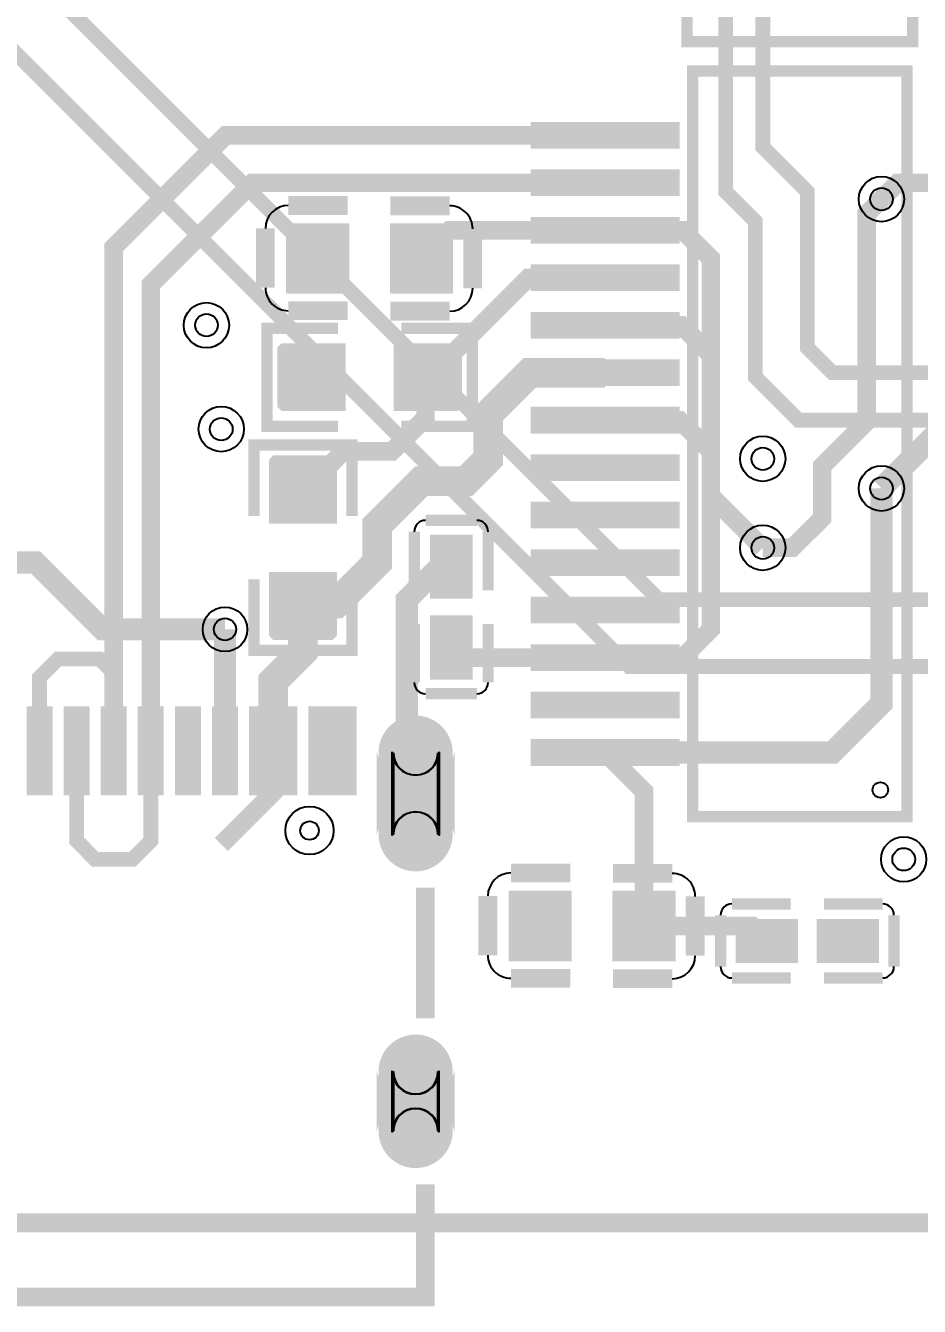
# Model space of a CAD drawing. Header units: millimetres. Extents: x -0.1 to 60.1, y -1.1 to 40.1.
# Drawn here: x 14.06 to 26.11, y -1.13 to 16.14 of the extents above; entities that cross this region are included whole.
import ezdxf

# ---------------------------------------------------------------- set-up
doc = ezdxf.new("R2010")
doc.units = ezdxf.units.MM
for name, color, linetype, true_color in [('BoardOutLine', 7, 'Continuous', 0xff00ff), ('BottomLayer', 7, 'Continuous', 0x0000ff), ('BottomSolderMaskLayer', 7, 'Continuous', 0xaa00ff), ('Document', 7, 'Continuous', 0xffffff), ('Hole', 7, 'Continuous', 0x222222), ('Multi-Layer', 7, 'Continuous', 0xc0c0c0), ('TopLayer', 7, 'Continuous', 0xff0000), ('TopPasteMaskLayer', 7, 'Continuous', 0x808080), ('TopSilkLayer', 7, 'Continuous', 0xffcc00), ('TopSolderMaskLayer', 7, 'Continuous', 0x800080)]:
    doc.layers.add(name, color=color, linetype=linetype, true_color=true_color)

msp = doc.modelspace()

# ---------------------------------------------------------------- hatches: boundary and pattern name
at = {"layer": 'BottomSolderMaskLayer'}
for points in [[(19.845415290830545, 6.350655563215923, -0.7853981633974483), (18.794615189230342, 6.350655563215923), (18.794615189230342, 5.224045986187093, -0.7853981633974483), (19.845415290830545, 5.224045986187093)], [(19.845415290830545, 2.0487793864474497, -0.7853981633974483), (18.794615189230342, 2.0487793864474497), (18.794615189230342, 1.2262015635142234, -0.7853981633974483), (19.845415290830545, 1.2262015635142234)]]:
    msp.add_hatch(color=256, dxfattribs=at).paths.add_polyline_path(points)
at = {"layer": 'Multi-Layer'}
for points in [[(19.820015240030443, 6.3373507747015765, -0.7853981633974483), (18.820015240030443, 6.3373507747015765), (18.820015240030443, 5.23735077470144, -0.7853981633974483), (19.820015240030443, 5.23735077470144)], [(19.820015240030443, 2.037490474980814, -0.7853981633974483), (18.820015240030443, 2.037490474980814), (18.820015240030443, 1.2374904749808593, -0.7853981633974483), (19.820015240030443, 1.2374904749808593)]]:
    msp.add_hatch(color=256, dxfattribs=at).paths.add_polyline_path(points)
at = {"layer": 'TopLayer'}
for points in [[(21.000025400050845, 14.485344170688222), (21.000025400050845, 14.835356870713667), (22.75100330200644, 14.835356870713667), (22.75100330200644, 14.485344170688222)], [(21.000025400050845, 13.845262890525646), (21.000025400050845, 14.195275590551091), (22.75100330200644, 14.195275590551091), (22.75100330200644, 13.845262890525646)], [(21.000025400050845, 13.205435610871177), (21.000025400050845, 13.555448310896622), (22.75100330200644, 13.555448310896622), (22.75100330200644, 13.205435610871177)], [(17.599745999491915, 13.449707899415671), (18.39974599949187, 13.449707899415671), (18.39974599949187, 12.549682499364962), (17.599745999491915, 12.549682499364962)], [(18.999745999492006, 13.449707899415671), (19.79974599949196, 13.449707899415671), (19.79974599949196, 12.549682499364962), (18.999745999492006, 12.549682499364962)], [(21.000025400050845, 12.565354330708601), (21.000025400050845, 12.915367030734046), (22.75100330200644, 12.915367030734046), (22.75100330200644, 12.565354330708601)], [(21.000025400050845, 11.925273050546025), (21.000025400050845, 12.27528575057147), (22.75100330200644, 12.27528575057147), (22.75100330200644, 11.925273050546025)], [(18.34973329946638, 10.967487934975793), (18.34973329946638, 11.831496062992073), (17.543256286512587, 11.831496062992073), (17.543256286512587, 10.967487934975793)], [(19.04975869951727, 10.967487934975793), (19.04975869951727, 11.831496062992073), (19.856235712471516, 11.831496062992073), (19.856235712471516, 10.967487934975793)], [(21.000025400050845, 11.285445770891442), (21.000025400050845, 11.635458470916888), (22.75100330200644, 11.635458470916888), (22.75100330200644, 11.285445770891442)], [(21.000025400050845, 10.645364490728866), (21.000025400050845, 10.995377190754311), (22.75100330200644, 10.995377190754311), (22.75100330200644, 10.645364490728866)], [(17.36858013716028, 9.450800101600066), (18.232588265176446, 9.450800101600066), (18.232588265176446, 10.257277114554086), (17.36858013716028, 10.257277114554086)], [(21.000025400050845, 10.00528321056629), (21.000025400050845, 10.355295910591735), (22.75100330200644, 10.355295910591735), (22.75100330200644, 10.00528321056629)], [(21.000025400050845, 9.365201930403828), (21.000025400050845, 9.715214630429273), (22.75100330200644, 9.715214630429273), (22.75100330200644, 9.365201930403828)], [(19.529565659131322, 8.450698501396914), (20.069570739141454, 8.450698501396914), (20.069570739141454, 9.24079248158489), (19.529565659131322, 9.24079248158489)], [(21.000025400050845, 8.725374650749245), (21.000025400050845, 9.075387350774577), (22.75100330200644, 9.075387350774577), (22.75100330200644, 8.725374650749245)], [(17.36858013716028, 8.750774701549403), (18.232588265176446, 8.750774701549403), (18.232588265176446, 7.944297688595384), (17.36858013716028, 7.944297688595384)], [(21.000025400050845, 8.085293370586669), (21.000025400050845, 8.435306070612), (22.75100330200644, 8.435306070612), (22.75100330200644, 8.085293370586669)], [(19.529565659131322, 8.150673101346229), (20.069570739141454, 8.150673101346229), (20.069570739141454, 7.360579121158253), (19.529565659131322, 7.360579121158253)], [(21.000025400050845, 7.4452120904242065), (21.000025400050845, 7.795224790449538), (22.75100330200644, 7.795224790449538), (22.75100330200644, 7.4452120904242065)], [(21.000025400050845, 6.80538481076951), (21.000025400050845, 7.1553975107949555), (22.75100330200644, 7.1553975107949555), (22.75100330200644, 6.80538481076951)], [(14.099949199898447, 6.937490474980905), (14.399974599949246, 6.937490474980905), (14.399974599949246, 5.787477774955505), (14.099949199898447, 5.787477774955505)], [(14.599949199898447, 6.937490474980905), (14.899974599949246, 6.937490474980905), (14.899974599949246, 5.787477774955505), (14.599949199898447, 5.787477774955505)], [(15.099949199898447, 6.937490474980905), (15.399974599949246, 6.937490474980905), (15.399974599949246, 5.787477774955505), (15.099949199898447, 5.787477774955505)], [(15.599949199898447, 6.937490474980905), (15.899974599949246, 6.937490474980905), (15.899974599949246, 5.787477774955505), (15.599949199898447, 5.787477774955505)], [(16.09994919989822, 6.937490474980905), (16.39997459994902, 6.937490474980905), (16.39997459994902, 5.787477774955505), (16.09994919989822, 5.787477774955505)], [(16.59994919989822, 6.937490474980905), (16.89997459994902, 6.937490474980905), (16.89997459994902, 5.787477774955505), (16.59994919989822, 5.787477774955505)], [(17.099974599949064, 6.937490474980905), (17.6999745999492, 6.937490474980905), (17.6999745999492, 5.787477774955505), (17.099974599949064, 5.787477774955505)], [(17.89997459994902, 6.937490474980905), (18.499974599949155, 6.937490474980905), (18.499974599949155, 5.787477774955505), (17.89997459994902, 5.787477774955505)], [(21.000025400050845, 6.165303530606934), (21.000025400050845, 6.515316230632379), (22.75100330200644, 6.515316230632379), (22.75100330200644, 6.165303530606934)], [(20.59949199898415, 4.4504699009397655), (21.399491998983876, 4.4504699009397655), (21.399491998983876, 3.5504445008889434), (20.59949199898415, 3.5504445008889434)], [(21.999491998983785, 4.4504699009397655), (22.799491998983967, 4.4504699009397655), (22.799491998983967, 3.5504445008889434), (21.999491998983785, 3.5504445008889434)], [(24.450165100330196, 4.069799339598603), (24.450165100330196, 3.5297942595884706), (23.66007112014222, 3.5297942595884706), (23.66007112014222, 4.069799339598603)], [(24.750190500380995, 4.069799339598603), (24.750190500380995, 3.5297942595884706), (25.54028448056897, 3.5297942595884706), (25.54028448056897, 4.069799339598603)]]:
    msp.add_hatch(color=256, dxfattribs=at).paths.add_polyline_path(points)
at = {"layer": 'TopPasteMaskLayer'}
for points in [[(21.000025400050845, 14.485344170688222), (21.000025400050845, 14.835356870713667), (22.75100330200644, 14.835356870713667), (22.75100330200644, 14.485344170688222)], [(21.000025400050845, 13.845262890525646), (21.000025400050845, 14.195275590551091), (22.75100330200644, 14.195275590551091), (22.75100330200644, 13.845262890525646)], [(21.000025400050845, 13.205435610871177), (21.000025400050845, 13.555448310896622), (22.75100330200644, 13.555448310896622), (22.75100330200644, 13.205435610871177)], [(17.599745999491915, 13.449707899415671), (18.39974599949187, 13.449707899415671), (18.39974599949187, 12.549682499364962), (17.599745999491915, 12.549682499364962)], [(18.999745999492006, 13.449707899415671), (19.79974599949196, 13.449707899415671), (19.79974599949196, 12.549682499364962), (18.999745999492006, 12.549682499364962)], [(21.000025400050845, 12.565354330708601), (21.000025400050845, 12.915367030734046), (22.75100330200644, 12.915367030734046), (22.75100330200644, 12.565354330708601)], [(21.000025400050845, 11.925273050546025), (21.000025400050845, 12.27528575057147), (22.75100330200644, 12.27528575057147), (22.75100330200644, 11.925273050546025)], [(18.34475488950966, 11.799466598933122), (18.34475488950966, 11.571501143002251), (17.964770129540284, 11.571501143002251), (17.964770129540284, 11.241503683007295), (18.34475488950966, 11.241503683007295), (18.34475488950966, 10.999466598933054), (18.29476758953524, 10.949479298958522), (17.504775209550417, 10.949479298958522), (17.454762509525153, 10.999466598933054), (17.454762509525153, 11.799466598933122), (17.504775209550417, 11.8494792989585), (18.29476758953524, 11.8494792989585)], [(19.89476758953515, 11.8494792989585), (19.094767589535195, 11.8494792989585), (19.044754889509704, 11.799466598933122), (19.044754889509704, 11.571501143002251), (19.414757429514793, 11.571501143002251), (19.414757429514793, 11.241503683007295), (19.044754889509704, 11.241503683007295), (19.044754889509704, 10.999466598933054), (19.094767589535195, 10.949479298958522), (19.89476758953515, 10.949479298958522), (19.944754889509795, 10.999466598933054), (19.944754889509795, 11.799466598933122)], [(21.000025400050845, 11.285445770891442), (21.000025400050845, 11.635458470916888), (22.75100330200644, 11.635458470916888), (22.75100330200644, 11.285445770891442)], [(21.000025400050845, 10.645364490728866), (21.000025400050845, 10.995377190754311), (22.75100330200644, 10.995377190754311), (22.75100330200644, 10.645364490728866)], [(18.200558801117722, 9.455778511557014), (17.97259334518685, 9.455778511557014), (17.97259334518685, 9.835763271526503), (17.642595885191668, 9.835763271526503), (17.642595885191668, 9.455778511557014), (17.40055880111754, 9.455778511557014), (17.350571501142895, 9.505765811531546), (17.350571501142895, 10.29575819151637), (17.40055880111754, 10.345770891541747), (18.200558801117722, 10.345770891541747), (18.250571501142986, 10.29575819151637), (18.250571501142986, 9.505765811531546)], [(21.000025400050845, 10.00528321056629), (21.000025400050845, 10.355295910591735), (22.75100330200644, 10.355295910591735), (22.75100330200644, 10.00528321056629)], [(21.000025400050845, 9.365201930403828), (21.000025400050845, 9.715214630429273), (22.75100330200644, 9.715214630429273), (22.75100330200644, 9.365201930403828)], [(20.024561849123756, 8.500660401320715), (19.574549149098175, 8.500660401320715), (19.524561849123756, 8.550647701295361), (19.524561849123756, 9.08064516129025), (19.574549149098175, 9.13065786131574), (20.024561849123756, 9.13065786131574), (20.074549149098175, 9.08064516129025), (20.074549149098175, 8.550647701295361)], [(21.000025400050845, 8.725374650749245), (21.000025400050845, 9.075387350774577), (22.75100330200644, 9.075387350774577), (22.75100330200644, 8.725374650749245)], [(18.250571501142986, 7.905765811531637), (18.250571501142986, 8.705765811531592), (18.200558801117722, 8.755778511556969), (17.97259334518685, 8.755778511556969), (17.97259334518685, 8.38577597155188), (17.642595885191668, 8.38577597155188), (17.642595885191668, 8.755778511556969), (17.40055880111754, 8.755778511556969), (17.350571501142895, 8.705765811531592), (17.350571501142895, 7.905765811531637), (17.40055880111754, 7.855778511556991), (18.200558801117722, 7.855778511556991)], [(21.000025400050845, 8.085293370586669), (21.000025400050845, 8.435306070612), (22.75100330200644, 8.435306070612), (22.75100330200644, 8.085293370586669)], [(20.024561849123756, 7.470662941325827), (19.574549149098175, 7.470662941325827), (19.524561849123756, 7.520650241300473), (19.524561849123756, 8.050647701295247), (19.574549149098175, 8.100660401320738), (20.024561849123756, 8.100660401320738), (20.074549149098175, 8.050647701295247), (20.074549149098175, 7.520650241300473)], [(21.000025400050845, 7.4452120904242065), (21.000025400050845, 7.795224790449538), (22.75100330200644, 7.795224790449538), (22.75100330200644, 7.4452120904242065)], [(21.000025400050845, 6.80538481076951), (21.000025400050845, 7.1553975107949555), (22.75100330200644, 7.1553975107949555), (22.75100330200644, 6.80538481076951)], [(14.099949199898447, 6.937490474980905), (14.399974599949246, 6.937490474980905), (14.399974599949246, 5.787477774955505), (14.099949199898447, 5.787477774955505)], [(14.599949199898447, 6.937490474980905), (14.899974599949246, 6.937490474980905), (14.899974599949246, 5.787477774955505), (14.599949199898447, 5.787477774955505)], [(15.099949199898447, 6.937490474980905), (15.399974599949246, 6.937490474980905), (15.399974599949246, 5.787477774955505), (15.099949199898447, 5.787477774955505)], [(15.599949199898447, 6.937490474980905), (15.899974599949246, 6.937490474980905), (15.899974599949246, 5.787477774955505), (15.599949199898447, 5.787477774955505)], [(16.09994919989822, 6.937490474980905), (16.39997459994902, 6.937490474980905), (16.39997459994902, 5.787477774955505), (16.09994919989822, 5.787477774955505)], [(16.59994919989822, 6.937490474980905), (16.89997459994902, 6.937490474980905), (16.89997459994902, 5.787477774955505), (16.59994919989822, 5.787477774955505)], [(17.099974599949064, 6.937490474980905), (17.6999745999492, 6.937490474980905), (17.6999745999492, 5.787477774955505), (17.099974599949064, 5.787477774955505)], [(17.89997459994902, 6.937490474980905), (18.499974599949155, 6.937490474980905), (18.499974599949155, 5.787477774955505), (17.89997459994902, 5.787477774955505)], [(18.820066040131906, 6.337439674807911), (18.821093350730735, 6.369474779937605), (18.824171046546326, 6.401378245520732), (18.82928648067059, 6.433018973411436), (18.836418632693267, 6.464266945109898), (18.845538195080508, 6.49499375603466), (18.856607693605156, 6.525073143165287), (18.869581641336254, 6.5543815038837465), (18.88440672555521, 6.582798403884226), (18.90102202682874, 6.610207072062963), (18.919359269339566, 6.636494880355713), (18.939343101446866, 6.661553806550842), (18.96089140532149, 6.685280878175149), (18.98391563438645, 6.7075785956302525), (19.00832117717323, 6.728355332838532), (19.034007746100315, 6.747525713755067), (19.060869789577282, 6.7650109631954365), (19.088796925736915, 6.7807392305398935), (19.117674396019765, 6.794645884982856), (19.14738353674079, 6.806673781114682), (19.17780226670311, 6.816773493744677), (19.208805588857103, 6.824903520999101), (19.240266103938666, 6.831030454861889), (19.272054533979826, 6.835129118454688), (19.30404025354119, 6.837182669494837), (19.336091826478423, 6.837182669502681), (19.368077546040695, 6.835129118478335), (19.39986597608413, 6.831030454900997), (19.43132649116842, 6.824903521053557), (19.462329813326278, 6.816773493814253), (19.49274854329383, 6.806673781199152), (19.522457684020765, 6.7946458850817635), (19.551335154310436, 6.780739230652898), (19.579262290478027, 6.765010963322197), (19.60612433396318, 6.747525713894902), (19.631810902899815, 6.728355332990873), (19.6562164456966, 6.70757859579453), (19.679240674772473, 6.685280878350795), (19.700788978658693, 6.661553806736947), (19.72077281077827, 6.636494880551595), (19.73911005330183, 6.61020707226794), (19.755725354588776, 6.582798404097275), (19.7705504388216, 6.554381504104072), (19.78352438656725, 6.525073143391751), (19.794593885106224, 6.494993756266581), (19.80371344750847, 6.464266945346253), (19.81084559954661, 6.433018973651315), (19.815961033686335, 6.401378245763112), (19.819038729517843, 6.3694747801815765), (19.820066040131906, 6.337439675052337), (19.820066040131906, 5.237414274899834), (19.819038729533304, 5.20537916977014), (19.815961033717485, 5.173475704187126), (19.810845599593222, 5.141834976296309), (19.803713447570544, 5.11058700459796), (19.79459388518353, 5.079860193673198), (19.783524386658883, 5.0497808065425716), (19.770550438927785, 5.020472445823998), (19.755725354708602, 4.9920555458235185), (19.739110053435297, 4.964646877644782), (19.720772810924473, 4.9383590693521455), (19.700788978817172, 4.913300143156903), (19.679240674942548, 4.889573071532595), (19.65621644587759, 4.867275354077606), (19.63181090309081, 4.846498616869212), (19.606124334163724, 4.827328235952791), (19.579262290686756, 4.809842986512308), (19.551335154527123, 4.794114719167965), (19.522457684244273, 4.780208064725002), (19.49274854352325, 4.768180168593062), (19.4623298135607, 4.758080455963068), (19.431326491406708, 4.749950428708644), (19.399865976325373, 4.743823494845856), (19.368077546284212, 4.739724831253056), (19.33609182672285, 4.737671280213021), (19.304040253785615, 4.737671280205177), (19.272054534223344, 4.739724831229523), (19.240266104179682, 4.743823494806861), (19.20880558909562, 4.7499504286543015), (19.17780226693776, 4.758080455893605), (19.14738353697021, 4.768180168508593), (19.117674396243274, 4.780208064626095), (19.088796925953602, 4.794114719054846), (19.06086978978601, 4.809842986385661), (19.03400774630086, 4.827328235812843), (19.008321177364223, 4.846498616716872), (18.98391563456744, 4.8672753539132145), (18.96089140549134, 4.889573071357063), (18.939343101605346, 4.913300142970911), (18.919359269485767, 4.938359069156149), (18.90102202696221, 4.964646877439918), (18.884406725675262, 4.992055545610583), (18.86958164144221, 5.020472445603787), (18.856607693696787, 5.049780806315994), (18.845538195157815, 5.079860193441277), (18.836418632755567, 5.110587004361491), (18.82928648071743, 5.14183497605643), (18.824171046577703, 5.173475703944632), (18.821093350746196, 5.205379169526168), (18.820066040131906, 5.237414274655407)], [(21.000025400050845, 6.165303530606934), (21.000025400050845, 6.515316230632379), (22.75100330200644, 6.515316230632379), (22.75100330200644, 6.165303530606934)], [(20.59949199898415, 4.4504699009397655), (21.399491998983876, 4.4504699009397655), (21.399491998983876, 3.5504445008889434), (20.59949199898415, 3.5504445008889434)], [(21.999491998983785, 4.4504699009397655), (22.799491998983967, 4.4504699009397655), (22.799491998983967, 3.5504445008889434), (21.999491998983785, 3.5504445008889434)], [(23.77015494031002, 3.5748031496061685), (23.77015494031002, 4.024815849631636), (23.82014224028444, 4.074803149606282), (24.350139700279215, 4.074803149606282), (24.400152400304933, 4.024815849631636), (24.400152400304933, 3.5748031496061685), (24.350139700279215, 3.5248158496316364), (23.82014224028444, 3.5248158496316364)], [(24.800152400304796, 3.5748031496061685), (24.800152400304796, 4.024815849631636), (24.850139700279442, 4.074803149606282), (25.380137160274217, 4.074803149606282), (25.430149860299707, 4.024815849631636), (25.430149860299707, 3.5748031496061685), (25.380137160274217, 3.5248158496316364), (24.850139700279442, 3.5248158496316364)], [(18.820066040131906, 2.0375666750618393), (18.821093350730735, 2.069601780191533), (18.824171046546326, 2.1015052457746606), (18.82928648067059, 2.133145973665364), (18.836418632693267, 2.164393945363827), (18.845538195080508, 2.1951207562885884), (18.856607693605156, 2.2252001434192152), (18.869581641336254, 2.254508504137789), (18.88440672555521, 2.2829254041382683), (18.90102202682874, 2.3103340723168913), (18.919359269339566, 2.3366218806096413), (18.939343101446866, 2.3616808068047703), (18.96089140532149, 2.3854078784290778), (18.98391563438645, 2.407705595884181), (19.00832117717323, 2.4284823330925747), (19.034007746100315, 2.4476527140089956), (19.060869789577282, 2.465137963449365), (19.088796925736915, 2.480866230793822), (19.117674396019765, 2.4947728852367845), (19.14738353674079, 2.5068007813687245), (19.17780226670311, 2.5169004939986053), (19.208805588857103, 2.5250305212530293), (19.240266103938666, 2.531157455115931), (19.272054533979826, 2.5352561187087304), (19.30404025354119, 2.5373096697487654), (19.336091826478423, 2.5373096697566098), (19.368077546040695, 2.5352561187322635), (19.39986597608413, 2.5311574551549256), (19.43132649116842, 2.5250305213074853), (19.462329813326278, 2.5169004940681816), (19.49274854329383, 2.50680078145308), (19.522457684020765, 2.494772885335692), (19.551335154310436, 2.4808662309069405), (19.579262290478027, 2.465137963576126), (19.60612433396318, 2.4476527141488305), (19.631810902899815, 2.428482333244915), (19.6562164456966, 2.4077055960485723), (19.679240674772473, 2.385407878604724), (19.700788978658693, 2.3616808069908757), (19.72077281077827, 2.3366218808055237), (19.73911005330183, 2.3103340725218686), (19.755725354588776, 2.2829254043512037), (19.7705504388216, 2.254508504358), (19.78352438656725, 2.2252001436456794), (19.794593885106224, 2.1951207565205095), (19.80371344750847, 2.1643939456002954), (19.81084559954661, 2.133145973905357), (19.815961033686335, 2.101505246017041), (19.819038729517843, 2.069601780435505), (19.820066040131906, 2.037566675306266), (19.820066040131906, 1.2375666752046754), (19.819038729533304, 1.2055315700749816), (19.815961033717485, 1.1736281044919679), (19.810845599593222, 1.1419873766012643), (19.803713447570544, 1.1107394049028017), (19.79459388518353, 1.08001259397804), (19.783524386658883, 1.0499332068474132), (19.770550438927785, 1.0206248461288396), (19.755725354708602, 0.9922079461283602), (19.739110053435297, 0.9647992779496235), (19.720772810924473, 0.9385114696569872), (19.700788978817172, 0.9134525434618581), (19.679240674942548, 0.8897254718375507), (19.65621644587759, 0.8674277543824473), (19.63181090309081, 0.8466510171740538), (19.606124334163724, 0.8274806362576328), (19.579262290686756, 0.8099953868172634), (19.551335154527123, 0.7942671194728064), (19.522457684244273, 0.7803604650298439), (19.49274854352325, 0.7683325688979039), (19.4623298135607, 0.7582328562680232), (19.431326491406708, 0.7501028290135991), (19.399865976325373, 0.7439758951506974), (19.368077546284212, 0.7398772315578981), (19.33609182672285, 0.7378236805178631), (19.304040253785615, 0.7378236805100187), (19.272054534223344, 0.7398772315343649), (19.240266104179682, 0.7439758951117028), (19.20880558909562, 0.7501028289591432), (19.17780226693776, 0.7582328561984468), (19.14738353697021, 0.7683325688135483), (19.117674396243274, 0.7803604649309364), (19.088796925953602, 0.794267119359688), (19.06086978978601, 0.8099953866905025), (19.03400774630086, 0.827480636117798), (19.008321177364223, 0.8466510170217134), (18.98391563456744, 0.8674277542180562), (18.96089140549134, 0.8897254716619045), (18.939343101605346, 0.9134525432757528), (18.919359269485767, 0.9385114694611048), (18.90102202696221, 0.9647992777447598), (18.884406725675262, 0.9922079459154247), (18.86958164144221, 1.0206248459086282), (18.856607693696787, 1.049933206620949), (18.845538195157815, 1.080012593746119), (18.836418632755567, 1.110739404666333), (18.82928648071743, 1.1419873763612713), (18.824171046577703, 1.1736281042495875), (18.821093350746196, 1.2055315698311233), (18.820066040131906, 1.2375666749603624)]]:
    msp.add_hatch(color=256, dxfattribs=at).paths.add_polyline_path(points)
at = {"layer": 'TopSolderMaskLayer'}
for points in [[(20.87295878887835, 14.48026688708103), (20.87295878887835, 14.84043415432086), (22.878069913178933, 14.84043415432086), (22.878069913178933, 14.48026688708103)], [(20.87295878887835, 13.840185606918453), (20.87295878887835, 14.200352874158284), (22.878069913178933, 14.200352874158284), (22.878069913178933, 13.840185606918453)], [(17.574347561598188, 13.475108667063182), (18.42514766319823, 13.475108667063182), (18.42514766319823, 12.524281731717451), (17.574347561598188, 12.524281731717451)], [(18.974344335785645, 13.475108667063182), (19.82514443738569, 13.475108667063182), (19.82514443738569, 12.524281731717451), (18.974344335785645, 12.524281731717451)], [(20.87295878887835, 13.200358327263984), (20.87295878887835, 13.560525594503815), (22.878069913178933, 13.560525594503815), (22.878069913178933, 13.200358327263984)], [(20.87295878887835, 12.560277047101408), (20.87295878887835, 12.920444314341239), (22.878069913178933, 12.920444314341239), (22.878069913178933, 12.560277047101408)], [(20.87295878887835, 11.920195766938946), (20.87295878887835, 12.280363034178663), (22.878069913178933, 12.280363034178663), (22.878069913178933, 11.920195766938946)], [(18.37514055005431, 10.942087884175749), (18.37514055005431, 11.856896113792118), (17.517863435500203, 11.856896113792118), (17.517863435500203, 10.942087884175749)], [(19.024351448929565, 10.942087884175749), (19.024351448929565, 11.856896113792118), (19.881628563484128, 11.856896113792118), (19.881628563484128, 10.942087884175749)], [(20.87295878887835, 11.28036848728425), (20.87295878887835, 11.64053575452408), (22.878069913178933, 11.64053575452408), (22.878069913178933, 11.28036848728425)], [(20.87295878887835, 10.640287207121673), (20.87295878887835, 11.000454474361504), (22.878069913178933, 11.000454474361504), (22.878069913178933, 10.640287207121673)], [(20.87295878887835, 10.000205926959211), (20.87295878887835, 10.360373194198928), (22.878069913178933, 10.360373194198928), (22.878069913178933, 10.000205926959211)], [(17.341368139805354, 9.427084626135297), (18.25980026253137, 9.427084626135297), (18.25980026253137, 10.280979149258314), (17.341368139805354, 10.280979149258314)], [(20.87295878887835, 9.360124646796635), (20.87295878887835, 9.720291914036352), (22.878069913178933, 9.720291914036352), (22.878069913178933, 9.360124646796635)], [(19.51220550096218, 8.413532707403988), (20.086930897310822, 8.413532707403988), (20.086930897310822, 9.277953496640748), (19.51220550096218, 9.277953496640748)], [(20.87295878887835, 8.720297367142052), (20.87295878887835, 9.08046463438177), (22.878069913178933, 9.08046463438177), (22.878069913178933, 8.720297367142052)], [(17.341368139805354, 8.774490177014172), (18.25980026253137, 8.774490177014172), (18.25980026253137, 7.920595653891155), (17.341368139805354, 7.920595653891155)], [(20.87295878887835, 8.08021608697959), (20.87295878887835, 8.440383354219193), (22.878069913178933, 8.440383354219193), (22.878069913178933, 8.08021608697959)], [(19.51220550096218, 8.187838895339041), (20.086930897310822, 8.187838895339041), (20.086930897310822, 7.323418106102395), (19.51220550096218, 7.323418106102395)], [(20.87295878887835, 7.440134806817014), (20.87295878887835, 7.800302074056617), (22.878069913178933, 7.800302074056617), (22.878069913178933, 7.440134806817014)], [(20.87295878887835, 6.800307527162431), (20.87295878887835, 7.160474794402148), (22.878069913178933, 7.160474794402148), (22.878069913178933, 6.800307527162431)], [(14.074555600724125, 6.962893891809472), (14.425385403458904, 6.962893891809472), (14.425385403458904, 5.7620810901838695), (14.074555600724125, 5.7620810901838695)], [(14.57453409530467, 6.962893891809472), (14.92536389803945, 6.962893891809472), (14.92536389803945, 5.7620810901838695), (14.57453409530467, 5.7620810901838695)], [(15.074555600724125, 6.962893891809472), (15.425385403458904, 6.962893891809472), (15.425385403458904, 5.7620810901838695), (15.074555600724125, 5.7620810901838695)], [(15.57453409530467, 6.962893891809472), (15.92536389803945, 6.962893891809472), (15.92536389803945, 5.7620810901838695), (15.57453409530467, 5.7620810901838695)], [(16.074555600724125, 6.962893891809472), (16.425385403458904, 6.962893891809472), (16.425385403458904, 5.7620810901838695), (16.074555600724125, 5.7620810901838695)], [(16.57453409530467, 6.962893891809472), (16.92536389803945, 6.962893891809472), (16.92536389803945, 5.7620810901838695), (16.57453409530467, 5.7620810901838695)], [(17.07457024806513, 6.962893891809472), (17.725370349665354, 6.962893891809472), (17.725370349665354, 5.7620810901838695), (17.07457024806513, 5.7620810901838695)], [(17.874583151316756, 6.962893891809472), (18.52538325291698, 6.962893891809472), (18.52538325291698, 5.7620810901838695), (17.874583151316756, 5.7620810901838695)], [(20.87295878887835, 6.160226246999855), (20.87295878887835, 6.520393514239572), (22.878069913178933, 6.520393514239572), (22.878069913178933, 6.160226246999855)], [(19.845415290830545, 6.350655563215923, -0.7853981633974483), (18.794615189230342, 6.350655563215923), (18.794615189230342, 5.224045986187093, -0.7853981633974483), (19.845415290830545, 5.224045986187093)], [(20.57409356109042, 4.475870668587163), (21.424893662690465, 4.475870668587163), (21.424893662690465, 3.525043733241546), (20.57409356109042, 3.525043733241546)], [(21.974090335277424, 4.475870668587163), (22.824890436877695, 4.475870668587163), (22.824890436877695, 3.525043733241546), (21.974090335277424, 3.525043733241546)], [(24.475566784258945, 4.095199390398648), (24.475566784258945, 3.504394208788426), (23.63467270247088, 3.504394208788426), (23.63467270247088, 4.095199390398648)], [(24.724788816452246, 4.095199390398648), (24.724788816452246, 3.504394208788426), (25.56568289824031, 3.504394208788426), (25.56568289824031, 4.095199390398648)], [(19.845415290830545, 2.0487793864474497, -0.7853981633974483), (18.794615189230342, 2.0487793864474497), (18.794615189230342, 1.2262015635142234, -0.7853981633974483), (19.845415290830545, 1.2262015635142234)]]:
    msp.add_hatch(color=256, dxfattribs=at).paths.add_polyline_path(points)

# ---------------------------------------------------------------- linework, layer by layer
at = {"layer": 'BoardOutLine', "const_width": 0.25400050800101603}
msp.add_lwpolyline([(0, 40.00007620015231), (60.000127000254, 40.00007620015231), (60.000127000254, 0), (0, 0), (0, 40.00007620015231)], close=True, dxfattribs=at)
at = {"layer": 'BottomLayer'}
for points, const_width in [([(10.400025400050708, 17.6999745999492), (13.300177800355641, 17.6999745999492), (15.200101600203197, 15.800076200152375), (22.600076200152444, 8.399999999999977), (34.60012700025413, 8.399999999999977), (41.200050800101735, 15.000050800101576), (44.60015240030498, 15.000050800101576)], 0.2), ([(10.899390398780724, 16.901143002286062), (12.79931419862828, 16.901143002286062), (22.19987299974605, 7.500584201168294), (34.99895859791718, 7.500584201168294), (40.00022860045715, 12.499314198628326), (48.99946659893317, 12.499314198628326), (50.29994919989849, 13.799796799593537)], 0.2), ([(25.600939801879576, 13.799796799593537), (25.40027940055893, 13.599136398272776), (25.40027940055893, 10.800050800101644), (24.800838201676243, 10.200609601219185), (24.800838201676243, 9.49956819913632), (24.39951739903472, 9.100787401574848), (24.000736601473136, 9.100787401574848)], 0.25001270002540005), ([(25.600177800355596, 9.900127000253974), (28.700076200152353, 13.000025400050731), (28.700076200152353, 13.400025400050708)], 0.30000000000000004), ([(16.749961899923846, 8.000025400050731), (15.100025400050754, 8.000025400050731), (14.20002540005089, 8.900025400050708), (9.000025400050845, 8.900025400050708), (7.900025400050708, 10.000025400050731), (7.100025400050754, 10.8000254000508), (4.2999999999999545, 10.8000254000508)], 0.30000000000000004)]:
    msp.add_lwpolyline(points, dxfattribs=dict(at, const_width=const_width))
at = {"layer": 'BottomSolderMaskLayer'}
for points in [[(19.00488197105434, 6.350824657409589), (19.00488197105434, 5.224189065889618)], [(19.635362032014463, 6.350824657409589), (19.635362032014463, 5.224189065889618)], [(19.004721828798402, 2.048936087836296), (19.004721828798402, 1.2263582649028422)], [(19.635201889758527, 2.048936087836296), (19.635201889758527, 1.2263582649028422)]]:
    msp.add_lwpolyline(points, close=True, dxfattribs=at)
for centre, start, end in [((19.3201220015344, 6.350824657409589), 180, 0), ((19.3201220015344, 5.224189065889618), 0, 180), ((19.319961859278465, 2.048936087836296), 180, 0), ((19.319961859278465, 1.2263582649028422), 0, 180)]:
    msp.add_arc(centre, 0.315240030480061, start, end, dxfattribs=at)
at = {"layer": 'Document'}
msp.add_circle((17.889992379984733, 5.287985775971606), 0.12496824993649988, dxfattribs=at)
at = {"layer": 'Hole'}
for centre, radius in [((25.600177800355596, 13.80005080010153), 0.15240030480060962), ((16.50010160020338, 12.100025400050754), 0.15240030480060962), ((16.699999999999818, 10.6999745999492), 0.15240030480060962), ((23.999974599949155, 10.299923799847647), 0.15240030480060962), ((25.600177800355596, 9.900127000253974), 0.15240030480060962), ((23.999974599949155, 9.100025400050754), 0.15240030480060962), ((16.750038100076154, 7.99994919989831), 0.15001270002540007), ((25.900152400304933, 4.8998729997459805), 0.15240030480060962)]:
    msp.add_circle(centre, radius, dxfattribs=at)
at = {"layer": 'Multi-Layer'}
for points in [[(19.020116840233595, 6.337515875031613), (19.020116840233595, 5.237490474980973)], [(19.620116840233596, 6.337515875031613), (19.620116840233596, 5.237490474980973)], [(19.019964439928753, 2.037642875285769), (19.019964439928753, 1.237642875285701)], [(19.619964439928754, 2.037642875285769), (19.619964439928754, 1.237642875285701)]]:
    msp.add_lwpolyline(points, close=True, dxfattribs=at)
for centre, radius in [((25.600177800355596, 13.80005080010153), 0.30480060960121924), ((16.50010160020338, 12.100025400050754), 0.30480060960121924), ((16.699999999999818, 10.6999745999492), 0.30480060960121924), ((23.999974599949155, 10.299923799847647), 0.30480060960121924), ((25.600177800355596, 9.900127000253974), 0.30480060960121924), ((23.999974599949155, 9.100025400050754), 0.30480060960121924), ((16.750038100076154, 7.99994919989831), 0.30000000000000004), ((17.889992379984733, 5.287985775971606), 0.3249936499873), ((25.900152400304933, 4.8998729997459805), 0.30480060960121924)]:
    msp.add_circle(centre, radius, dxfattribs=at)
for centre, start, end in [((19.320116840233595, 6.337515875031613), 180, 0), ((19.320116840233595, 5.237490474980973), 0, 180), ((19.319964439928754, 2.037642875285769), 180, 0), ((19.319964439928754, 1.237642875285701), 0, 180)]:
    msp.add_arc(centre, 0.30000000000000004, start, end, dxfattribs=at)
at = {"layer": 'TopLayer'}
for points, const_width in [([(21.817500635001352, 20.405080010159963), (22.59502159004319, 20.405080010159963), (24.00005080010169, 19.000050800101576), (24.00005080010169, 14.500025400050731), (24.6000508001016, 13.900025400050708), (24.6000508001016, 11.800025400050686), (24.940005080010224, 11.460071120142175), (27.125704851409637, 11.460071120142175)], 0.2), ([(21.817500635001352, 19.135077470154897), (22.86502413004814, 19.135077470154897), (23.50005080010169, 18.500050800101576), (23.50005080010169, 13.900025400050708), (23.900050800101553, 13.500025400050731), (23.900050800101553, 11.400025400050708), (24.480086360172663, 10.819989839979598), (27.125704851409637, 10.819989839979598)], 0.2), ([(15.250088900177616, 6.362357124714094), (15.250088900177616, 13.150063500126976), (16.759994919989822, 14.659969519938954), (21.874498348996667, 14.659969519938954)], 0.25001270002540005), ([(15.749961899923846, 6.362357124714094), (15.749961899923846, 12.649936499872979), (17.119913639827473, 14.019888239776378), (21.874498348996667, 14.019888239776378)], 0.25001270002540005), ([(27.126695453390766, 14.020269240538482), (25.820396240792434, 14.020269240538482), (25.600177800355596, 13.80005080010153)], 0.25001270002540005), ([(21.874498348996667, 13.38006096012191), (19.780086360172618, 13.38006096012191), (19.400076200152398, 13.000050800101576)], 0.25001270002540005), ([(21.874498348996667, 13.38006096012191), (22.920015240030352, 13.38006096012191), (23.300050800101644, 13.000025400050731), (23.300050800101644, 11.700025400050663)], 0.25001270002540005), ([(21.874498348996667, 12.739979679959333), (20.840005080010087, 12.739979679959333), (19.49994919989831, 11.399923799847556), (19.45326390652781, 11.399923799847556)], 0.25001270002540005), ([(21.874498348996667, 12.099898399796757), (22.90017780035555, 12.099898399796757), (23.300050800101644, 11.700025400050663), (23.300050800101644, 10.400025400050822)], 0.25001270002540005), ([(17.80012700025395, 8.34676149352299), (18.246786893573926, 8.34676149352299), (18.800050800101417, 8.900025400050708), (18.800050800101417, 9.400025400050708), (19.400050800101553, 10.000025400050731), (20.000050800101462, 10.000025400050731), (20.300050800101644, 10.3000254000508), (20.300050800101644, 10.900025400050822), (20.86009652019311, 11.460071120142175), (21.874498348996667, 11.460071120142175)], 0.4), ([(17.80012700025395, 9.853238506476941), (18.346913893827832, 10.400025400050822), (19.000050800101462, 10.400025400050822), (19.45326390652781, 10.853238506476941), (19.45326390652781, 11.399923799847556)], 0.25001270002540005), ([(21.874498348996667, 7.619837439674825), (22.919862839725738, 7.619837439674825), (23.300050800101644, 8.000025400050731), (23.300050800101644, 10.400025400050822), (22.880086360172754, 10.819989839979598), (21.874498348996667, 10.819989839979598)], 0.25001270002540005), ([(23.999974599949155, 9.100025400050754), (23.30007620015249, 9.799923799847647), (23.30007620015249, 10.400025400050822)], 0.25001270002540005), ([(21.875539751079486, 6.340284480568926), (24.94041148082283, 6.340284480568926), (25.600177800355596, 7.000050800101462), (25.600177800355596, 9.900127000253974)], 0.30000000000000004), ([(19.799568199136502, 8.845770891541633), (19.645796291592433, 8.845770891541633), (19.200050800101508, 8.400025400050708), (19.200050800101508, 5.90731521463033), (19.320015240030443, 5.787350774701508)], 0.30000000000000004), ([(17.3999491998984, 6.362357124714094), (17.3999491998984, 7.299923799847534), (17.80012700025395, 7.700101600203084), (17.80012700025395, 8.34676149352299)], 0.4), ([(16.749961899923846, 6.362357124714094), (16.749961899923846, 8.000025400050731)], 0.30000000000000004), ([(21.87454914909813, 7.619837439674825), (19.935077470154965, 7.619837439674825), (19.80007620015226, 7.754838709677415)], 0.25001270002540005), ([(14.249911099822157, 6.362407924815898), (14.249911099822157, 7.3499110998221795), (14.500025400050845, 7.600025400050754), (15.061290322580817, 7.600025400050754), (15.250088900177616, 7.411226822453614)], 0.2), ([(14.750038100076154, 6.362661925323778), (14.750038100076154, 5.15107950215895), (14.99895859791718, 4.899618999237987), (15.499339598679171, 4.899618999237987), (15.750800101600134, 5.15107950215895), (15.750800101600134, 6.362661925323778)], 0.2), ([(17.399263398526955, 6.362661925323778), (17.399263398526955, 5.798780797561562), (16.700762001524026, 5.1002794005587475)], 0.25001270002540005), ([(22.400152400304705, 4.000025400050731), (22.400152400304705, 5.8142748285495145), (21.874498348996667, 6.339928879857666)], 0.25001270002540005), ([(24.054914909829677, 3.7998983997968026), (23.85478790957586, 4.000025400050731), (22.400152400304705, 4.000025400050731)], 0.25001270002540005)]:
    msp.add_lwpolyline(points, dxfattribs=dict(at, const_width=const_width))
at = {"layer": 'TopSilkLayer', "const_width": 0.15240030480060962}
for points in [[(22.979705359410673, 21.0750063500127), (26.02252984505958, 21.0750063500127), (26.02252984505958, 15.922606045211978), (22.979705359410673, 15.922606045211978), (22.979705359410673, 21.0750063500127)], [(25.94632969265922, 5.474142748285544), (23.05593091186165, 5.474142748285544), (23.05593091186165, 15.526543053086016), (25.94632969265922, 15.526543053086016), (25.94632969265922, 5.474142748285544)]]:
    msp.add_lwpolyline(points, close=True, dxfattribs=at)
at = {"layer": 'TopSilkLayer'}
for points, const_width in [([(18.40411480822945, 13.715138430276738), (17.604114808229724, 13.715138430276738)], 0.25400050800101603), ([(18.980010160020356, 13.709321818643616), (19.779984759969466, 13.709321818643616)], 0.25400050800101603), ([(17.294284988570098, 13.405308610617226), (17.294284988570098, 12.605334010668003)], 0.25400050800101603), ([(20.08976377952763, 13.399466598933145), (20.08976377952763, 12.599441198882346)], 0.25400050800101603), ([(18.40411480822945, 12.295529591059108), (17.604114808229724, 12.295529591059108)], 0.25400050800101603), ([(18.980010160020356, 12.289662179324296), (19.779984759969466, 12.289662179324296)], 0.25400050800101603), ([(18.273533147066473, 10.738887477774938), (17.314655829311505, 10.738887477774938), (17.314655829311505, 12.060096520193042), (18.273533147066473, 12.060096520193042)], 0.15240030480060962), ([(19.12595885191763, 10.738887477774938), (20.08483616967237, 10.738887477774938), (20.08483616967237, 12.060096520193042), (19.12595885191763, 12.060096520193042)], 0.15240030480060962), ([(17.139979679959424, 9.527000254000427), (17.139979679959424, 10.485877571755054), (18.4611887223773, 10.485877571755054), (18.4611887223773, 9.527000254000427)], 0.15240030480060962), ([(19.45336550673096, 9.469392938785859), (20.145770891541588, 9.469392938785859)], 0.15240030480060962), ([(19.30096520193024, 8.526898653797161), (19.30096520193024, 9.316992633985251)], 0.15240030480060962), ([(20.29817119634231, 9.316992633985251), (20.29817119634231, 8.526898653797161)], 0.15240030480060962), ([(17.139979679959424, 8.674574549149042), (17.139979679959424, 7.715697231394415), (18.4611887223773, 7.715697231394415), (18.4611887223773, 8.674574549149042)], 0.15240030480060962), ([(19.30096520193024, 8.074472948945868), (19.30096520193024, 7.284378968757892)], 0.15240030480060962), ([(20.29817119634231, 7.284378968757892), (20.29817119634231, 8.074472948945868)], 0.15240030480060962), ([(19.45336550673096, 7.131978663957284), (20.145770891541588, 7.131978663957284)], 0.15240030480060962), ([(21.403860807721685, 4.715900431800833), (20.603860807721503, 4.715900431800833)], 0.25400050800101603), ([(21.979756159512135, 4.710083820167597), (22.779730759461472, 4.710083820167597)], 0.25400050800101603), ([(19.4500381000762, 2.7569977139953608), (19.4500381000762, 4.51793243586485)], 0.25400050800101603), ([(20.294030988061877, 4.406070612141093), (20.294030988061877, 3.6060960121918697)], 0.25400050800101603), ([(23.08950977901941, 4.400228600457126), (23.08950977901941, 3.6002032004064404)], 0.25400050800101603), ([(24.373964947929835, 4.298399796799572), (23.58387096774186, 4.298399796799572)], 0.15240030480060962), ([(24.82639065278113, 4.298399796799572), (25.616484632969104, 4.298399796799572)], 0.15240030480060962), ([(23.431470662941138, 4.145999491998964), (23.431470662941138, 3.4535941071881098)], 0.15240030480060962), ([(25.768884937769826, 4.145999491998964), (25.768884937769826, 3.4535941071881098)], 0.15240030480060962), ([(21.403860807721685, 3.296291592583202), (20.603860807721503, 3.296291592583202)], 0.25400050800101603), ([(21.979756159512135, 3.2904241808482766), (22.779730759461472, 3.2904241808482766)], 0.25400050800101603), ([(23.58387096774186, 3.3011938023876155), (24.373964947929835, 3.3011938023876155)], 0.15240030480060962), ([(25.616484632969104, 3.3011938023876155), (24.82639065278113, 3.3011938023876155)], 0.15240030480060962), ([(10.550038100076108, 0.518084836169578), (10.550038100076108, -0.9999745999492688), (19.4500381000762, -0.9999745999492688), (19.4500381000762, 0.518084836169578)], 0.25400050800101603)]:
    msp.add_lwpolyline(points, dxfattribs=dict(at, const_width=const_width))
msp.add_circle((25.585191770383517, 5.835356870713667), 0.10439420878841758, dxfattribs=at)
for centre, radius, start, end in [((17.604064008128034, 13.405308610617226), 0.30982981965963935, 90, 180), ((19.779933960909148, 13.39949199898399), 0.30982981965963935, 359.9953028545985, 90), ((17.60406400708689, 12.605308610617158), 0.30982981965963935, 179.9953028545985, 270), ((19.779933959868004, 12.599491998983922), 0.30982981965963935, 270, 0), ((19.45336550673096, 9.316992633985137), 0.15240030480060962, 90, 180), ((20.145770891541588, 9.316992633985137), 0.15240030480060962, 0, 90), ((19.45336550673096, 7.284378968758006), 0.15240030480060962, 180, 270), ((20.145770891541588, 7.284378968758006), 0.15240030480060962, 270, 359.9999999999913), ((20.60381000762004, 4.406070612141093), 0.30982981965963935, 90, 180), ((22.779679960400927, 4.400254000508085), 0.30982981965963935, 359.9953028545985, 90), ((23.58387096774186, 4.145999491998964), 0.15240030480060962, 90, 179.99999999999133), ((25.616484632969104, 4.145999491998964), 0.15240030480060962, 0, 90), ((20.603810006578897, 3.6060706121411386), 0.30982981965963935, 179.99530285461987, 270), ((22.779679959359783, 3.6002540005080164), 0.30982981965963935, 270, 0), ((23.58387096774186, 3.4535941071882235), 0.15240030480060962, 180, 270), ((25.616484632969104, 3.4535941071882235), 0.15240030480060962, 270, 0)]:
    msp.add_arc(centre, radius, start, end, dxfattribs=at)
at = {"layer": 'TopSolderMaskLayer'}
for points in [[(19.00488197105434, 6.350824657409589), (19.00488197105434, 5.224189065889618)], [(19.635362032014463, 6.350824657409589), (19.635362032014463, 5.224189065889618)], [(19.004721828798402, 2.048936087836296), (19.004721828798402, 1.2263582649028422)], [(19.635201889758527, 2.048936087836296), (19.635201889758527, 1.2263582649028422)]]:
    msp.add_lwpolyline(points, close=True, dxfattribs=at)
for centre, start, end in [((19.3201220015344, 6.350824657409589), 180, 0), ((19.3201220015344, 5.224189065889618), 0, 180), ((19.319961859278465, 2.048936087836296), 180, 0), ((19.319961859278465, 1.2263582649028422), 0, 180)]:
    msp.add_arc(centre, 0.315240030480061, start, end, dxfattribs=at)

doc.saveas('drawing.dxf')
